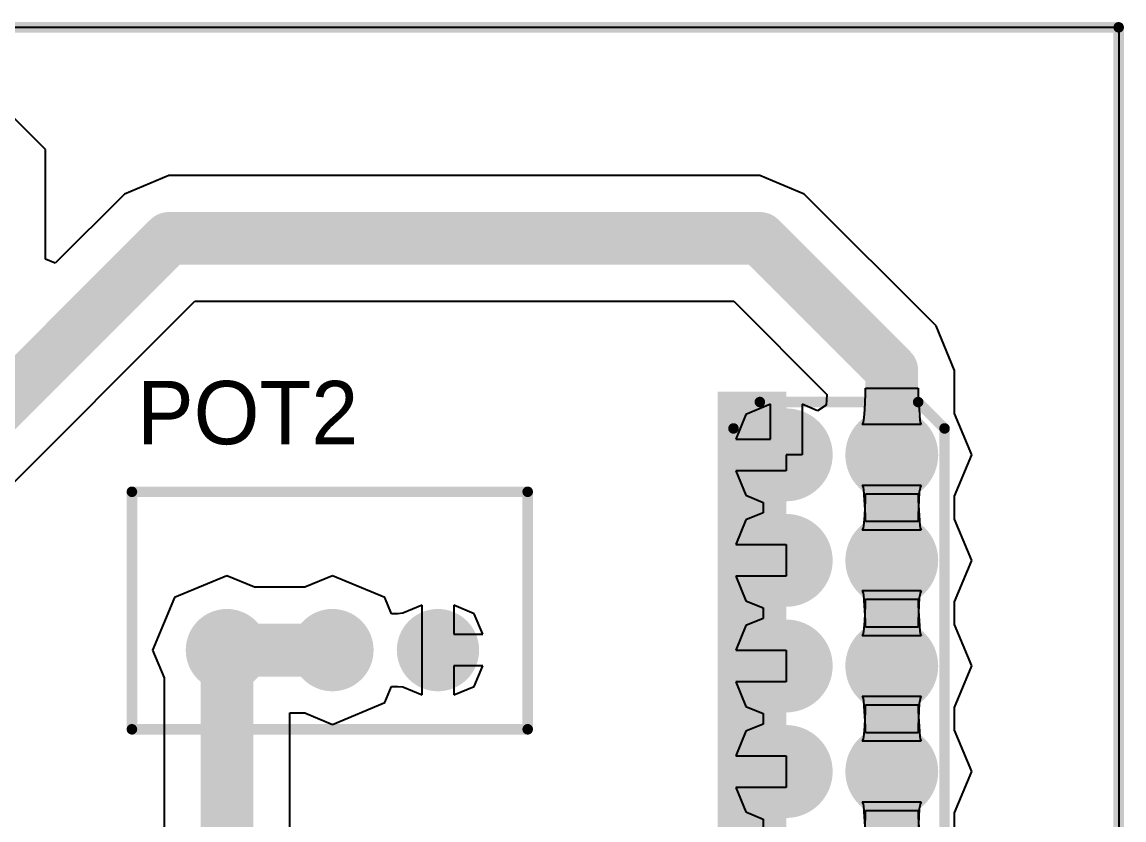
# Model space of a CAD drawing. Extents: x 0.99 to 6.92, y 0.99 to 4.95.
# Drawn here: x 5.871 to 6.915, y 4.194 to 4.95 of the extents above; entities that cross this region are included whole.
import ezdxf

# ---------------------------------------------------------------- set-up
doc = ezdxf.new("R2010")
doc.units = 0
doc.header["$MEASUREMENT"] = 0
for name, color, linetype in [('BOTTOMLAYER', 5, 'CONTINUOUS'), ('BOTTOMSOLDER', 6, 'CONTINUOUS'), ('MECHANICAL1', 6, 'CONTINUOUS'), ('MULTILAYER', 9, 'CONTINUOUS'), ('PADHOLELAYER', 156, 'CONTINUOUS'), ('TOPLAYER', 1, 'CONTINUOUS'), ('TOPOVERLAY', 2, 'CONTINUOUS'), ('TOPSOLDER', 216, 'CONTINUOUS')]:
    doc.layers.add(name, color=color, linetype=linetype)

msp = doc.modelspace()

# ---------------------------------------------------------------- linework, layer by layer
at = {"layer": 'BOTTOMLAYER'}
for p, q in [((5.2633, 4.945), (6.91, 4.945)), ((6.91, 4.945), (6.91, 1)), ((5.8931, 4.8291), (5.8191, 4.9031)), ((5.8931, 4.7254), (5.8931, 4.8291)), ((6.01, 4.8045), (5.9679, 4.7871)), ((6.57, 4.8045), (6.01, 4.8045)), ((6.6121, 4.7871), (6.57, 4.8045)), ((5.9679, 4.7871), (5.9023, 4.7215)), ((6.7371, 4.6621), (6.6121, 4.7871)), ((5.9023, 4.7215), (5.8931, 4.7254)), ((5.8245, 4.4753), (6.0347, 4.6855)), ((6.0347, 4.6855), (6.5453, 4.6855)), ((6.5453, 4.6855), (6.6336, 4.5972)), ((6.7545, 4.62), (6.7371, 4.6621)), ((6.7545, 4.5792), (6.7545, 4.62)), ((6.6336, 4.5972), (6.6329, 4.5871)), ((6.6695, 4.5825), (6.67, 4.5972)), ((6.67, 4.6032), (6.72, 4.6032)), ((6.67, 4.5972), (6.67, 4.6032)), ((6.72, 4.6032), (6.72, 4.5972)), ((6.72, 4.5972), (6.7215, 4.5729)), ((6.58, 4.5879), (6.5567, 4.5783)), ((6.58, 4.555), (6.58, 4.5879)), ((6.6246, 4.5818), (6.61, 4.5879)), ((6.61, 4.5879), (6.61, 4.54)), ((6.6329, 4.5871), (6.6246, 4.5818)), ((6.5567, 4.5783), (6.5471, 4.555)), ((6.6685, 4.5729), (6.6689, 4.5755)), ((6.6689, 4.5755), (6.6695, 4.5825)), ((6.7708, 4.54), (6.7545, 4.5792)), ((6.667, 4.5686), (6.6676, 4.5694)), ((6.723, 4.5686), (6.667, 4.5686)), ((6.6676, 4.5694), (6.6681, 4.5709)), ((6.6681, 4.5709), (6.6685, 4.5729)), ((6.7215, 4.5729), (6.7219, 4.5709)), ((6.7219, 4.5709), (6.7224, 4.5694)), ((6.7224, 4.5694), (6.723, 4.5686)), ((6.5471, 4.555), (6.58, 4.555)), ((6.61, 4.54), (6.595, 4.54)), ((6.595, 4.54), (6.595, 4.525)), ((6.7545, 4.5008), (6.7708, 4.54)), ((6.595, 4.525), (6.5471, 4.525)), ((6.5471, 4.525), (6.5567, 4.5017)), ((6.6676, 4.5106), (6.667, 4.5114)), ((6.667, 4.5114), (6.723, 4.5114)), ((6.723, 4.5114), (6.7224, 4.5106)), ((6.5567, 4.5017), (6.573, 4.495)), ((6.6681, 4.5091), (6.6676, 4.5106)), ((6.6685, 4.5071), (6.6681, 4.5091)), ((6.67, 4.4828), (6.6685, 4.5071)), ((6.67, 4.5032), (6.72, 4.5032)), ((6.67, 4.4972), (6.67, 4.5032)), ((6.72, 4.5032), (6.72, 4.4972)), ((6.7211, 4.5045), (6.7205, 4.4975)), ((6.7215, 4.5071), (6.7211, 4.5045)), ((6.7219, 4.5091), (6.7215, 4.5071)), ((6.7224, 4.5106), (6.7219, 4.5091)), ((6.7545, 4.4792), (6.7545, 4.5008)), ((6.573, 4.495), (6.573, 4.485)), ((6.6695, 4.4825), (6.67, 4.4972)), ((6.7205, 4.4975), (6.72, 4.4828)), ((6.72, 4.4972), (6.7215, 4.4729)), ((6.573, 4.485), (6.5567, 4.4783)), ((6.6689, 4.4755), (6.6695, 4.4825)), ((6.67, 4.4768), (6.67, 4.4828)), ((6.72, 4.4828), (6.72, 4.4768)), ((6.5567, 4.4783), (6.5471, 4.455)), ((6.667, 4.4686), (6.6676, 4.4694)), ((6.6676, 4.4694), (6.6681, 4.4709)), ((6.6681, 4.4709), (6.6685, 4.4729)), ((6.6685, 4.4729), (6.6689, 4.4755)), ((6.72, 4.4768), (6.67, 4.4768)), ((6.7215, 4.4729), (6.7219, 4.4709)), ((6.7219, 4.4709), (6.7224, 4.4694)), ((6.7224, 4.4694), (6.723, 4.4686)), ((6.7708, 4.44), (6.7545, 4.4792)), ((6.723, 4.4686), (6.667, 4.4686)), ((6.5471, 4.455), (6.595, 4.455)), ((6.595, 4.455), (6.595, 4.425)), ((6.7545, 4.4008), (6.7708, 4.44)), ((6.065, 4.4254), (6.0153, 4.4047)), ((6.0911, 4.4145), (6.065, 4.4254)), ((6.165, 4.4254), (6.1389, 4.4145)), ((6.2147, 4.4047), (6.165, 4.4254)), ((6.595, 4.425), (6.5471, 4.425)), ((6.5471, 4.425), (6.5567, 4.4017)), ((6.1389, 4.4145), (6.0911, 4.4145)), ((6.6676, 4.4106), (6.667, 4.4114)), ((6.667, 4.4114), (6.723, 4.4114)), ((6.6681, 4.4091), (6.6676, 4.4106)), ((6.6685, 4.4071), (6.6681, 4.4091)), ((6.67, 4.3828), (6.6685, 4.4071)), ((6.7215, 4.4071), (6.7211, 4.4045)), ((6.7219, 4.4091), (6.7215, 4.4071)), ((6.7224, 4.4106), (6.7219, 4.4091)), ((6.723, 4.4114), (6.7224, 4.4106)), ((6.0153, 4.4047), (5.9946, 4.355)), ((6.2211, 4.3894), (6.2147, 4.4047)), ((6.25, 4.3975), (6.2317, 4.3899)), ((6.25, 4.355), (6.25, 4.3975)), ((6.2994, 4.3894), (6.28, 4.3975)), ((6.28, 4.3975), (6.28, 4.37)), ((6.5567, 4.4017), (6.573, 4.395)), ((6.6695, 4.3825), (6.67, 4.3972)), ((6.67, 4.4032), (6.72, 4.4032)), ((6.67, 4.3972), (6.67, 4.4032)), ((6.72, 4.4032), (6.72, 4.3972)), ((6.7205, 4.3975), (6.72, 4.3828)), ((6.72, 4.3972), (6.7215, 4.3729)), ((6.7211, 4.4045), (6.7205, 4.3975)), ((6.7545, 4.3792), (6.7545, 4.4008)), ((6.2269, 4.3894), (6.2211, 4.3894)), ((6.2317, 4.3899), (6.2269, 4.3894)), ((6.3075, 4.37), (6.2994, 4.3894)), ((6.573, 4.395), (6.573, 4.385)), ((6.5567, 4.3783), (6.5471, 4.355)), ((6.573, 4.385), (6.5567, 4.3783)), ((6.6685, 4.3729), (6.6689, 4.3755)), ((6.6689, 4.3755), (6.6695, 4.3825)), ((6.67, 4.3768), (6.67, 4.3828)), ((6.72, 4.3768), (6.67, 4.3768)), ((6.72, 4.3828), (6.72, 4.3768)), ((6.7708, 4.34), (6.7545, 4.3792)), ((6.28, 4.37), (6.3075, 4.37)), ((6.667, 4.3686), (6.6676, 4.3694)), ((6.723, 4.3686), (6.667, 4.3686)), ((6.6676, 4.3694), (6.6681, 4.3709)), ((6.6681, 4.3709), (6.6685, 4.3729)), ((6.7215, 4.3729), (6.7219, 4.3709)), ((6.7219, 4.3709), (6.7224, 4.3694)), ((6.7224, 4.3694), (6.723, 4.3686)), ((5.9946, 4.355), (6.0055, 4.3289)), ((6.25, 4.3125), (6.25, 4.355)), ((6.5471, 4.355), (6.595, 4.355)), ((6.595, 4.355), (6.595, 4.325)), ((6.3075, 4.34), (6.28, 4.34)), ((6.28, 4.34), (6.28, 4.3125)), ((6.2994, 4.3206), (6.3075, 4.34)), ((6.7545, 4.3008), (6.7708, 4.34)), ((6.0055, 4.3289), (6.0055, 4.1692)), ((6.595, 4.325), (6.5471, 4.325)), ((6.5471, 4.325), (6.5567, 4.3017)), ((6.2147, 4.3053), (6.2211, 4.3206)), ((6.2211, 4.3206), (6.2269, 4.3206)), ((6.2269, 4.3206), (6.2317, 4.3201)), ((6.2317, 4.3201), (6.25, 4.3125)), ((6.28, 4.3125), (6.2994, 4.3206)), ((6.165, 4.2846), (6.2147, 4.3053)), ((6.6676, 4.3106), (6.667, 4.3114)), ((6.667, 4.3114), (6.723, 4.3114)), ((6.6681, 4.3091), (6.6676, 4.3106)), ((6.6685, 4.3071), (6.6681, 4.3091)), ((6.67, 4.2828), (6.6685, 4.3071)), ((6.67, 4.3032), (6.72, 4.3032)), ((6.67, 4.2972), (6.67, 4.3032)), ((6.72, 4.3032), (6.72, 4.2972)), ((6.7211, 4.3045), (6.7205, 4.2975)), ((6.7215, 4.3071), (6.7211, 4.3045)), ((6.7219, 4.3091), (6.7215, 4.3071)), ((6.7224, 4.3106), (6.7219, 4.3091)), ((6.723, 4.3114), (6.7224, 4.3106)), ((6.1245, 4.1692), (6.1245, 4.2955)), ((6.1245, 4.2955), (6.1389, 4.2955)), ((6.1389, 4.2955), (6.165, 4.2846)), ((6.5567, 4.3017), (6.573, 4.295)), ((6.573, 4.295), (6.573, 4.285)), ((6.6695, 4.2825), (6.67, 4.2972)), ((6.7205, 4.2975), (6.72, 4.2828)), ((6.72, 4.2972), (6.7215, 4.2729)), ((6.7545, 4.2792), (6.7545, 4.3008)), ((6.573, 4.285), (6.5567, 4.2783)), ((6.6689, 4.2755), (6.6695, 4.2825)), ((6.67, 4.2768), (6.67, 4.2828)), ((6.72, 4.2828), (6.72, 4.2768)), ((6.5567, 4.2783), (6.5471, 4.255)), ((6.6676, 4.2694), (6.6681, 4.2709)), ((6.6681, 4.2709), (6.6685, 4.2729)), ((6.6685, 4.2729), (6.6689, 4.2755)), ((6.72, 4.2768), (6.67, 4.2768)), ((6.7215, 4.2729), (6.7219, 4.2709)), ((6.7219, 4.2709), (6.7224, 4.2694)), ((6.7708, 4.24), (6.7545, 4.2792)), ((6.667, 4.2686), (6.6676, 4.2694)), ((6.723, 4.2686), (6.667, 4.2686)), ((6.7224, 4.2694), (6.723, 4.2686)), ((6.5471, 4.255), (6.595, 4.255)), ((6.595, 4.255), (6.595, 4.225)), ((6.7545, 4.2008), (6.7708, 4.24)), ((6.595, 4.225), (6.5471, 4.225)), ((6.5471, 4.225), (6.5567, 4.2017)), ((6.6676, 4.2106), (6.667, 4.2114)), ((6.667, 4.2114), (6.723, 4.2114)), ((6.6681, 4.2091), (6.6676, 4.2106)), ((6.6685, 4.2071), (6.6681, 4.2091)), ((6.7219, 4.2091), (6.7215, 4.2071)), ((6.7224, 4.2106), (6.7219, 4.2091)), ((6.723, 4.2114), (6.7224, 4.2106)), ((6.5567, 4.2017), (6.573, 4.195)), ((6.67, 4.1828), (6.6685, 4.2071)), ((6.67, 4.2032), (6.72, 4.2032)), ((6.67, 4.1972), (6.67, 4.2032)), ((6.72, 4.2032), (6.72, 4.1972)), ((6.7205, 4.1975), (6.72, 4.1828)), ((6.7211, 4.2045), (6.7205, 4.1975)), ((6.7215, 4.2071), (6.7211, 4.2045)), ((6.7545, 4.1792), (6.7545, 4.2008)), ((6.573, 4.195), (6.573, 4.185)), ((6.6695, 4.1825), (6.67, 4.1972)), ((6.72, 4.1972), (6.7215, 4.1729))]:
    msp.add_line(p, q, dxfattribs=at)
at = {"layer": 'BOTTOMLAYER', "const_width": 0.05}
for points in [[(5.765, 4.5), (6.01, 4.745)], [(6.01, 4.745), (6.57, 4.745)], [(6.57, 4.745), (6.695, 4.62)], [(6.695, 4.54), (6.695, 4.62)], [(6.695, 4.44), (6.695, 4.54)], [(6.695, 4.34), (6.695, 4.44)], [(6.065, 4.13), (6.065, 4.355)], [(6.065, 4.355), (6.165, 4.355)], [(6.695, 4.24), (6.695, 4.34)], [(6.695, 4.14), (6.695, 4.24)]]:
    msp.add_lwpolyline(points, dxfattribs=at)
at = {"layer": 'BOTTOMLAYER'}
for points, const_width in [([(5.9975, 4.745, 1), (6.0225, 4.745, 1)], 0.025), ([(5.9975, 4.745, 1), (6.0225, 4.745, 1)], 0.025), ([(6.5575, 4.745, 1), (6.5825, 4.745, 1)], 0.025), ([(6.5575, 4.745, 1), (6.5825, 4.745, 1)], 0.025), ([(6.6825, 4.62, 1), (6.7075, 4.62, 1)], 0.025), ([(6.6825, 4.62, 1), (6.7075, 4.62, 1)], 0.025), ([(6.575, 4.54, 1), (6.615, 4.54, 1)], 0.04), ([(6.675, 4.54, 1), (6.715, 4.54, 1)], 0.04), ([(6.6825, 4.54, 1), (6.7075, 4.54, 1)], 0.025), ([(6.6825, 4.54, 1), (6.7075, 4.54, 1)], 0.025), ([(6.575, 4.44, 1), (6.615, 4.44, 1)], 0.04), ([(6.675, 4.44, 1), (6.715, 4.44, 1)], 0.04), ([(6.6825, 4.44, 1), (6.7075, 4.44, 1)], 0.025), ([(6.6825, 4.44, 1), (6.7075, 4.44, 1)], 0.025), ([(6.0475, 4.355, 1), (6.0825, 4.355, 1)], 0.035), ([(6.1475, 4.355, 1), (6.1825, 4.355, 1)], 0.035), ([(6.2475, 4.355, 1), (6.2825, 4.355, 1)], 0.035), ([(6.0525, 4.355, 1), (6.0775, 4.355, 1)], 0.025), ([(6.0525, 4.355, 1), (6.0775, 4.355, 1)], 0.025), ([(6.1525, 4.355, 1), (6.1775, 4.355, 1)], 0.025), ([(6.575, 4.34, 1), (6.615, 4.34, 1)], 0.04), ([(6.675, 4.34, 1), (6.715, 4.34, 1)], 0.04), ([(6.6825, 4.34, 1), (6.7075, 4.34, 1)], 0.025), ([(6.6825, 4.34, 1), (6.7075, 4.34, 1)], 0.025), ([(6.575, 4.24, 1), (6.615, 4.24, 1)], 0.04), ([(6.675, 4.24, 1), (6.715, 4.24, 1)], 0.04), ([(6.6825, 4.24, 1), (6.7075, 4.24, 1)], 0.025), ([(6.6825, 4.24, 1), (6.7075, 4.24, 1)], 0.025)]:
    msp.add_lwpolyline(points, format="xyb", close=True, dxfattribs=dict(at, const_width=const_width))
msp.add_solid([(6.53, 3.565), (6.595, 3.565), (6.53, 4.6), (6.595, 4.6)], dxfattribs=at)
at = {"layer": 'BOTTOMSOLDER'}
for points, const_width in [([(6.573, 4.54, 1), (6.617, 4.54, 1)], 0.044), ([(6.673, 4.54, 1), (6.717, 4.54, 1)], 0.044), ([(6.573, 4.44, 1), (6.617, 4.44, 1)], 0.044), ([(6.673, 4.44, 1), (6.717, 4.44, 1)], 0.044), ([(6.0455, 4.355, 1), (6.0845, 4.355, 1)], 0.039), ([(6.1455, 4.355, 1), (6.1845, 4.355, 1)], 0.039), ([(6.2455, 4.355, 1), (6.2845, 4.355, 1)], 0.039), ([(6.573, 4.34, 1), (6.617, 4.34, 1)], 0.044), ([(6.673, 4.34, 1), (6.717, 4.34, 1)], 0.044), ([(6.573, 4.24, 1), (6.617, 4.24, 1)], 0.044), ([(6.673, 4.24, 1), (6.717, 4.24, 1)], 0.044)]:
    msp.add_lwpolyline(points, format="xyb", close=True, dxfattribs=dict(at, const_width=const_width))
at = {"layer": 'MECHANICAL1', "const_width": 0.01}
for points in [[(1, 4.945), (6.91, 4.945)], [(6.91, 1), (6.91, 4.945)]]:
    msp.add_lwpolyline(points, dxfattribs=at)
at = {"layer": 'MECHANICAL1', "const_width": 0.005}
msp.add_lwpolyline([(6.9075, 4.945, 1), (6.9125, 4.945, 1)], format="xyb", close=True, dxfattribs=at)
msp.add_lwpolyline([(6.9075, 4.945, 1), (6.9125, 4.945, 1)], format="xyb", close=True, dxfattribs=at)
at = {"layer": 'MULTILAYER'}
for points, const_width in [([(6.575, 4.54, 1), (6.615, 4.54, 1)], 0.04), ([(6.675, 4.54, 1), (6.715, 4.54, 1)], 0.04), ([(6.575, 4.44, 1), (6.615, 4.44, 1)], 0.04), ([(6.675, 4.44, 1), (6.715, 4.44, 1)], 0.04), ([(6.0475, 4.355, 1), (6.0825, 4.355, 1)], 0.035), ([(6.1475, 4.355, 1), (6.1825, 4.355, 1)], 0.035), ([(6.2475, 4.355, 1), (6.2825, 4.355, 1)], 0.035), ([(6.575, 4.34, 1), (6.615, 4.34, 1)], 0.04), ([(6.675, 4.34, 1), (6.715, 4.34, 1)], 0.04), ([(6.575, 4.24, 1), (6.615, 4.24, 1)], 0.04), ([(6.675, 4.24, 1), (6.715, 4.24, 1)], 0.04)]:
    msp.add_lwpolyline(points, format="xyb", close=True, dxfattribs=dict(at, const_width=const_width))
at = {"layer": 'PADHOLELAYER', "const_width": 0.0105}
for points in [[(6.5898, 4.54, 1), (6.6002, 4.54, 1)], [(6.6898, 4.54, 1), (6.7002, 4.54, 1)], [(6.5898, 4.44, 1), (6.6002, 4.44, 1)], [(6.6898, 4.44, 1), (6.7002, 4.44, 1)], [(6.0598, 4.355, 1), (6.0702, 4.355, 1)], [(6.1597, 4.355, 1), (6.1703, 4.355, 1)], [(6.2598, 4.355, 1), (6.2702, 4.355, 1)], [(6.5898, 4.34, 1), (6.6002, 4.34, 1)], [(6.6898, 4.34, 1), (6.7002, 4.34, 1)], [(6.5898, 4.24, 1), (6.6002, 4.24, 1)], [(6.6898, 4.24, 1), (6.7002, 4.24, 1)]]:
    msp.add_lwpolyline(points, format="xyb", close=True, dxfattribs=at)
at = {"layer": 'TOPLAYER'}
for points, const_width in [([(6.575, 4.54, 1), (6.615, 4.54, 1)], 0.04), ([(6.675, 4.54, 1), (6.715, 4.54, 1)], 0.04), ([(6.575, 4.44, 1), (6.615, 4.44, 1)], 0.04), ([(6.675, 4.44, 1), (6.715, 4.44, 1)], 0.04), ([(6.0475, 4.355, 1), (6.0825, 4.355, 1)], 0.035), ([(6.1475, 4.355, 1), (6.1825, 4.355, 1)], 0.035), ([(6.2475, 4.355, 1), (6.2825, 4.355, 1)], 0.035), ([(6.575, 4.34, 1), (6.615, 4.34, 1)], 0.04), ([(6.675, 4.34, 1), (6.715, 4.34, 1)], 0.04), ([(6.575, 4.24, 1), (6.615, 4.24, 1)], 0.04), ([(6.675, 4.24, 1), (6.715, 4.24, 1)], 0.04)]:
    msp.add_lwpolyline(points, format="xyb", close=True, dxfattribs=dict(at, const_width=const_width))
at = {"layer": 'TOPOVERLAY', "const_width": 0.01}
for points in [[(6.545, 4.565), (6.57, 4.59)], [(6.57, 4.59), (6.72, 4.59)], [(6.72, 4.59), (6.745, 4.565)], [(6.545, 3.615), (6.545, 4.565)], [(6.745, 3.615), (6.745, 4.565)], [(5.975, 4.505), (6.35, 4.505)], [(5.975, 4.28), (5.975, 4.505)], [(6.35, 4.28), (6.35, 4.505)], [(5.975, 4.28), (6.35, 4.28)]]:
    msp.add_lwpolyline(points, dxfattribs=at)
at = {"layer": 'TOPOVERLAY', "const_width": 0.005}
for points in [[(6.5675, 4.59, 1), (6.5725, 4.59, 1)], [(6.5675, 4.59, 1), (6.5725, 4.59, 1)], [(6.7175, 4.59, 1), (6.7225, 4.59, 1)], [(6.7175, 4.59, 1), (6.7225, 4.59, 1)], [(6.5425, 4.565, 1), (6.5475, 4.565, 1)], [(6.5425, 4.565, 1), (6.5475, 4.565, 1)], [(6.7425, 4.565, 1), (6.7475, 4.565, 1)], [(6.7425, 4.565, 1), (6.7475, 4.565, 1)], [(5.9725, 4.505, 1), (5.9775, 4.505, 1)], [(5.9725, 4.505, 1), (5.9775, 4.505, 1)], [(6.3475, 4.505, 1), (6.3525, 4.505, 1)], [(6.3475, 4.505, 1), (6.3525, 4.505, 1)], [(5.9725, 4.28, 1), (5.9775, 4.28, 1)], [(5.9725, 4.28, 1), (5.9775, 4.28, 1)], [(6.3475, 4.28, 1), (6.3525, 4.28, 1)], [(6.3475, 4.28, 1), (6.3525, 4.28, 1)]]:
    msp.add_lwpolyline(points, format="xyb", close=True, dxfattribs=at)
at = {"layer": 'TOPSOLDER'}
for points, const_width in [([(6.573, 4.54, 1), (6.617, 4.54, 1)], 0.044), ([(6.673, 4.54, 1), (6.717, 4.54, 1)], 0.044), ([(6.573, 4.44, 1), (6.617, 4.44, 1)], 0.044), ([(6.673, 4.44, 1), (6.717, 4.44, 1)], 0.044), ([(6.0455, 4.355, 1), (6.0845, 4.355, 1)], 0.039), ([(6.1455, 4.355, 1), (6.1845, 4.355, 1)], 0.039), ([(6.2455, 4.355, 1), (6.2845, 4.355, 1)], 0.039), ([(6.573, 4.34, 1), (6.617, 4.34, 1)], 0.044), ([(6.673, 4.34, 1), (6.717, 4.34, 1)], 0.044), ([(6.573, 4.24, 1), (6.617, 4.24, 1)], 0.044), ([(6.673, 4.24, 1), (6.717, 4.24, 1)], 0.044)]:
    msp.add_lwpolyline(points, format="xyb", close=True, dxfattribs=dict(at, const_width=const_width))

# ---------------------------------------------------------------- texts
at = {"layer": 'TOPOVERLAY'}
msp.add_text('POT2', height=0.06, dxfattribs=at).set_placement((5.98, 4.55))

doc.saveas('drawing.dxf')
